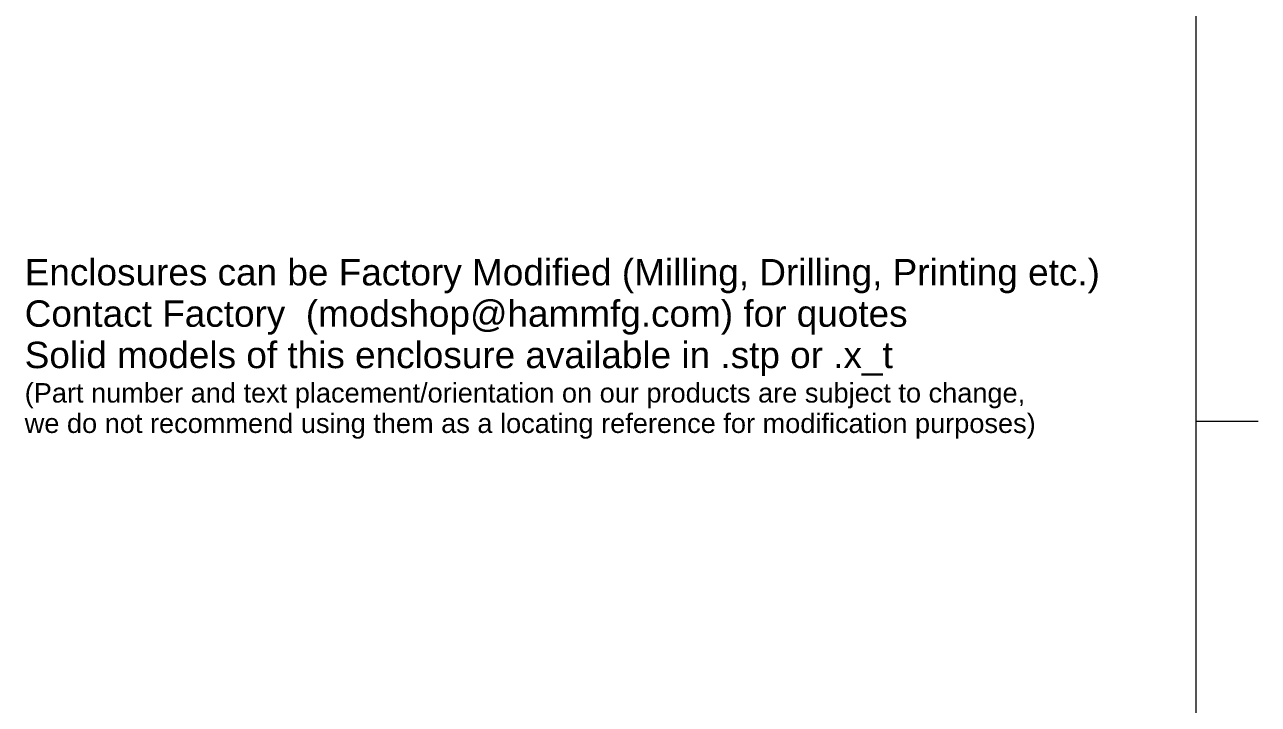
# Model space of a CAD drawing. Header units: millimetres. Extents: x 14 to 1104, y 14 to 850.
# Drawn here: x 786.2 to 1103.6, y 358.8 to 533.9 of the extents above; entities that cross this region are included whole.
import ezdxf

# ---------------------------------------------------------------- set-up
doc = ezdxf.new("R2010")
doc.units = ezdxf.units.MM
doc.header["$LTSCALE"] = 4
doc.layers.get('0').update_dxf_attribs({"lineweight": 25})
doc.layers.add('Sketch Geometry (ANSI)', color=7, linetype='Continuous', lineweight=9)
doc.layers.add('Symbol (ANSI)', color=7, linetype='Continuous', lineweight=9)
doc.styles.add('Note Text (ANSI)', font='arial.ttf')

# ---------------------------------------------------------------- blocks, each defined once
blk = doc.blocks.new('Borders Hammond Border')
at = {"layer": 'Sketch Geometry (ANSI)'}
for p, q in [((271.9, 7.5), (271.9, 208.4)), ((271.9, 107.95), (275.9, 107.95))]:
    blk.add_line(p, q, dxfattribs=at)

msp = doc.modelspace()

# ---------------------------------------------------------------- block references
at = {"xscale": 4, "yscale": 4, "zscale": 4}
msp.add_blockref('Borders Hammond Border', (0, 0), dxfattribs=at)

# ---------------------------------------------------------------- texts
at = {"layer": 'Symbol (ANSI)', "color": 5, "true_color": 0x0000ff, "insert": (786.224, 450.374), "char_height": 6.8, "width": 297.21542, "attachment_point": 4, "line_spacing_factor": 0.834474, "style": 'Note Text (ANSI)'}
msp.add_mtext('\\pxsm0.94;\\fArial|b0|i0;\\H6.8000;Enclosures can be Factory Modified (Milling, Drilling, Printing etc.)\\P\\fArial|b0|i0;\\H6.8000;Contact Factory  (modshop@hammfg.com) for quotes\\P\\fArial|b0|i0;\\H6.8000;Solid models of this enclosure available in .stp or .x_t\\fArial|b0|i0;\\H7.6000;\\P\\fArial|b0|i0;\\H5.0000;(Part number and text placement/orientation on our products are subject to change,\\P\\fArial|b0|i0;\\H5.0000;we do not recommend using them as a locating reference for modification purposes)\\fCalibri|b0|i0;\\H5.0000;\\P', dxfattribs=at)

doc.saveas('drawing.dxf')
